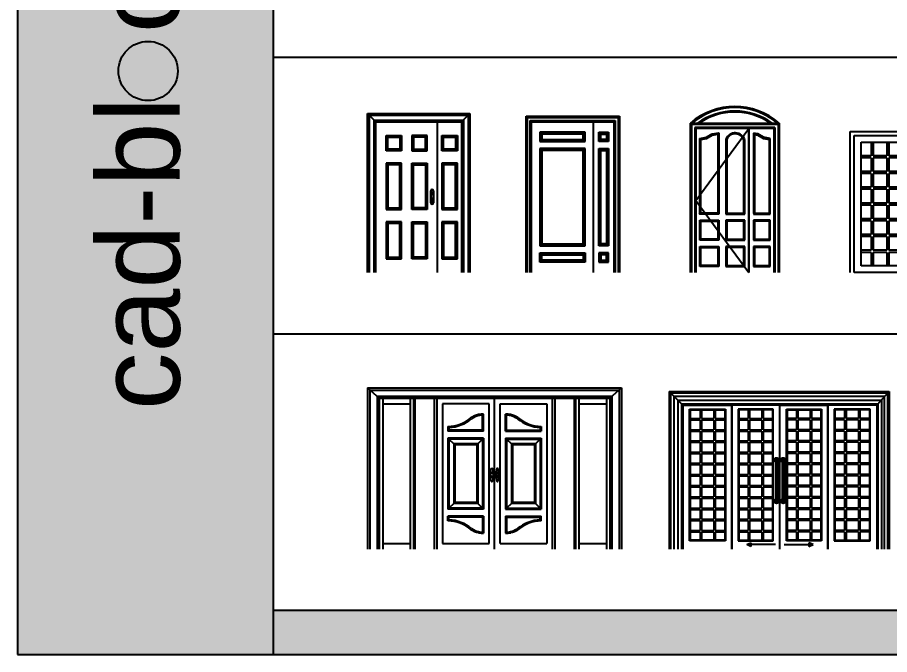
# Model space of a CAD drawing. Header units: millimetres. Extents: x 981 to 33574, y 16402 to 34985.
# Drawn here: x 981 to 13692, y 16402 to 25693 of the extents above; entities that cross this region are included whole.
import ezdxf

# ---------------------------------------------------------------- set-up
doc = ezdxf.new("R2010")
doc.units = ezdxf.units.MM
doc.layers.add('www.cad-blocks.net', color=7, linetype='Continuous')
doc.styles.get("Standard").update_dxf_attribs({"font": 'arial.ttf'})

# ---------------------------------------------------------------- blocks, each defined once
blk = doc.blocks.new('A$C145C34F6')
for p, q in [((0, 2320), (1490, 2320)), ((0, 0), (0, 2320)), ((0, 2320), (120, 2200)), ((20, 2300), (1470, 2300)), ((20, 0), (20, 2300)), ((25, 2295), (1465, 2295)), ((25, 0), (25, 2295)), ((1370, 2200), (1490, 2320)), ((1465, 2295), (1465, 0)), ((1470, 2300), (1470, 0)), ((1490, 2320), (1490, 0)), ((95, 2225), (1395, 2225)), ((95, 0), (95, 2225)), ((100, 2220), (1390, 2220)), ((100, 0), (100, 2220)), ((120, 2200), (1370, 2200)), ((120, 0), (120, 2200)), ((1020, 0), (1020, 2200)), ((1370, 2200), (1370, 0)), ((1390, 2220), (1390, 0)), ((1395, 2225), (1395, 0)), ((270, 2000), (295, 1975)), ((270, 2000), (495, 2000)), ((270, 1775), (270, 2000)), ((275, 1995), (490, 1995)), ((275, 1780), (275, 1995)), ((290, 1980), (475, 1980)), ((290, 1795), (290, 1980)), ((295, 1800), (295, 1975)), ((295, 1975), (470, 1975)), ((495, 2000), (470, 1975)), ((470, 1975), (470, 1800)), ((475, 1980), (475, 1795)), ((490, 1995), (490, 1780)), ((495, 2000), (495, 1775)), ((645, 2000), (670, 1975)), ((645, 2000), (645, 1775)), ((870, 2000), (645, 2000)), ((650, 1995), (650, 1780)), ((865, 1995), (650, 1995)), ((665, 1980), (665, 1795)), ((850, 1980), (665, 1980)), ((670, 1975), (670, 1800)), ((845, 1975), (670, 1975)), ((870, 2000), (845, 1975)), ((845, 1800), (845, 1975)), ((850, 1795), (850, 1980)), ((865, 1780), (865, 1995)), ((870, 1775), (870, 2000)), ((1083, 2000), (1108, 1975)), ((1083, 1775), (1083, 2000)), ((1083, 2000), (1308, 2000)), ((1088, 1780), (1088, 1995)), ((1088, 1995), (1303, 1995)), ((1103, 1795), (1103, 1980)), ((1103, 1980), (1288, 1980)), ((1108, 1800), (1108, 1975)), ((1108, 1975), (1283, 1975)), ((1308, 2000), (1283, 1975)), ((1283, 1975), (1283, 1800)), ((1288, 1980), (1288, 1795)), ((1303, 1995), (1303, 1780)), ((1308, 2000), (1308, 1775)), ((295, 1800), (270, 1775)), ((490, 1780), (275, 1780)), ((475, 1795), (290, 1795)), ((470, 1800), (295, 1800)), ((470, 1800), (495, 1775)), ((670, 1800), (645, 1775)), ((650, 1780), (865, 1780)), ((665, 1795), (850, 1795)), ((670, 1800), (845, 1800)), ((845, 1800), (870, 1775)), ((1108, 1800), (1083, 1775)), ((1303, 1780), (1088, 1780)), ((1288, 1795), (1103, 1795)), ((1283, 1800), (1108, 1800)), ((1283, 1800), (1308, 1775)), ((495, 1775), (270, 1775)), ((645, 1775), (870, 1775)), ((1308, 1775), (1083, 1775)), ((270, 1595), (295, 1570)), ((495, 1595), (270, 1595)), ((270, 1595), (270, 920)), ((490, 1590), (275, 1590)), ((275, 1590), (275, 925)), ((475, 1575), (290, 1575)), ((290, 1575), (290, 940)), ((295, 1570), (295, 945)), ((470, 1570), (295, 1570)), ((495, 1595), (470, 1570)), ((470, 945), (470, 1570)), ((475, 940), (475, 1575)), ((490, 925), (490, 1590)), ((495, 920), (495, 1595)), ((645, 920), (645, 1595)), ((645, 1595), (670, 1570)), ((645, 1595), (870, 1595)), ((650, 925), (650, 1590)), ((650, 1590), (865, 1590)), ((665, 940), (665, 1575)), ((665, 1575), (850, 1575)), ((670, 945), (670, 1570)), ((670, 1570), (845, 1570)), ((870, 1595), (845, 1570)), ((845, 1570), (845, 945)), ((850, 1575), (850, 940)), ((865, 1590), (865, 925)), ((870, 1595), (870, 920)), ((1083, 1595), (1083, 920)), ((1083, 1595), (1108, 1570)), ((1308, 1595), (1083, 1595)), ((1088, 1590), (1088, 925)), ((1303, 1590), (1088, 1590)), ((1103, 1575), (1103, 940)), ((1288, 1575), (1103, 1575)), ((1108, 1570), (1108, 945)), ((1283, 1570), (1108, 1570)), ((1308, 1595), (1283, 1570)), ((1283, 945), (1283, 1570)), ((1288, 940), (1288, 1575)), ((1303, 925), (1303, 1590)), ((1308, 920), (1308, 1595)), ((922, 1193), (917, 1193)), ((917, 1193), (917, 1016)), ((926, 1190), (920, 1190)), ((920, 1190), (920, 1019)), ((960, 1190), (954, 1190)), ((963, 1193), (958, 1193)), ((960, 1019), (960, 1190)), ((963, 1016), (963, 1193)), ((920, 1019), (926, 1019)), ((954, 1019), (960, 1019)), ((295, 945), (270, 920)), ((270, 920), (495, 920)), ((275, 925), (490, 925)), ((290, 940), (475, 940)), ((295, 945), (470, 945)), ((470, 945), (495, 920)), ((670, 945), (645, 920)), ((870, 920), (645, 920)), ((865, 925), (650, 925)), ((850, 940), (665, 940)), ((845, 945), (670, 945)), ((845, 945), (870, 920)), ((917, 1016), (922, 1016)), ((958, 1016), (963, 1016)), ((1108, 945), (1083, 920)), ((1083, 920), (1308, 920)), ((1088, 925), (1303, 925)), ((1103, 940), (1288, 940)), ((1108, 945), (1283, 945)), ((1283, 945), (1308, 920)), ((270, 740), (295, 715)), ((495, 740), (270, 740)), ((270, 740), (270, 200)), ((490, 735), (275, 735)), ((275, 735), (275, 205)), ((475, 720), (290, 720)), ((290, 720), (290, 220)), ((295, 715), (295, 225)), ((470, 715), (295, 715)), ((495, 740), (470, 715)), ((470, 225), (470, 715)), ((475, 220), (475, 720)), ((490, 205), (490, 735)), ((495, 200), (495, 740)), ((645, 200), (645, 740)), ((645, 740), (670, 715)), ((645, 740), (870, 740)), ((650, 205), (650, 735)), ((650, 735), (865, 735)), ((665, 220), (665, 720)), ((665, 720), (850, 720)), ((670, 225), (670, 715)), ((670, 715), (845, 715)), ((870, 740), (845, 715)), ((845, 715), (845, 225)), ((850, 720), (850, 220)), ((865, 735), (865, 205)), ((870, 740), (870, 200)), ((1083, 740), (1083, 200)), ((1083, 740), (1108, 715)), ((1308, 740), (1083, 740)), ((1088, 735), (1088, 205)), ((1303, 735), (1088, 735)), ((1103, 720), (1103, 220)), ((1288, 720), (1103, 720)), ((1108, 715), (1108, 225)), ((1283, 715), (1108, 715)), ((1308, 740), (1283, 715)), ((1283, 225), (1283, 715)), ((1288, 220), (1288, 720)), ((1303, 205), (1303, 735)), ((1308, 200), (1308, 740)), ((295, 225), (270, 200)), ((270, 200), (495, 200)), ((275, 205), (490, 205)), ((290, 220), (475, 220)), ((295, 225), (470, 225)), ((470, 225), (495, 200)), ((670, 225), (645, 200)), ((870, 200), (645, 200)), ((865, 205), (650, 205)), ((850, 220), (665, 220)), ((845, 225), (670, 225)), ((845, 225), (870, 200)), ((1108, 225), (1083, 200)), ((1083, 200), (1308, 200)), ((1088, 205), (1303, 205)), ((1103, 220), (1288, 220)), ((1108, 225), (1283, 225)), ((1283, 225), (1308, 200))]:
    blk.add_line(p, q)
for radius in [16.5, 13.5]:
    blk.add_circle((940, 1154), radius)
for centre, radius, start, end in [((940, 1193), 17.7, 0, 180), ((940, 1193), 14.7, 348.2182, 191.7818), ((940, 1016), 14.7, 168.2182, 11.7818), ((940, 1016), 17.7, 180, 0)]:
    blk.add_arc(centre, radius, start, end)
blk.add_ellipse((940, 1057), major_axis=(0, 34.4), ratio=0.424163)
blk.add_open_spline([(940, 1089), (940, 1089), (939, 1088), (939, 1088), (938, 1088), (937, 1088), (937, 1087), (936, 1086), (936, 1086), (934, 1084), (933, 1082), (932, 1078), (931, 1076), (930, 1071), (929, 1069), (929, 1063), (928, 1060), (928, 1055), (929, 1052), (929, 1046), (930, 1044), (931, 1039), (931, 1037), (933, 1033), (934, 1031), (935, 1029), (936, 1028), (937, 1027), (938, 1026), (939, 1026), (939, 1026), (940, 1026), (940, 1026), (941, 1026), (941, 1026), (942, 1026), (942, 1027), (943, 1027), (944, 1028), (945, 1029), (945, 1030), (947, 1032), (948, 1034), (949, 1038), (950, 1041), (951, 1047), (951, 1050), (952, 1056), (952, 1059), (951, 1065), (951, 1068), (950, 1073), (949, 1076), (948, 1081), (947, 1083), (945, 1085), (944, 1086), (943, 1087), (942, 1088), (941, 1088), (941, 1088), (940, 1088), (940, 1089), (940, 1089)], degree=3, knots=[0, 0, 0, 0, 0.130723, 0.130723, 0.261445, 0.261445, 0.392168, 0.392168, 0.52289, 0.52289, 0.781175, 0.781175, 1.03946, 1.03946, 1.297745, 1.297745, 1.55603, 1.55603, 1.814315, 1.814315, 2.072601, 2.072601, 2.330886, 2.330886, 2.589171, 2.589171, 2.765314, 2.765314, 2.941458, 2.941458, 3.074612, 3.074612, 3.207765, 3.207765, 3.340919, 3.340919, 3.474073, 3.474073, 3.607227, 3.607227, 3.74038, 3.74038, 4.019146, 4.019146, 4.297912, 4.297912, 4.576678, 4.576678, 4.855443, 4.855443, 5.134209, 5.134209, 5.412975, 5.412975, 5.69174, 5.69174, 5.87331, 5.87331, 6.05488, 6.05488, 6.189198, 6.189198, 6.283185, 6.283185, 6.283185, 6.283185])
blk = doc.blocks.new('A$C5C2B38C3')
for p, q in [((0, 0), (0, 2280)), ((0, 2280), (1360, 2280)), ((20, 0), (20, 2260)), ((20, 2260), (1340, 2260)), ((60, 0), (60, 2220)), ((60, 2220), (1300, 2220)), ((80, 0), (80, 2200)), ((80, 2200), (1280, 2200)), ((980, 2200), (980, 0)), ((1280, 2200), (1280, 0)), ((1300, 2220), (1300, 0)), ((1340, 2260), (1340, 0)), ((1360, 2280), (1360, 0)), ((860, 2050), (200, 2050)), ((200, 2050), (200, 1910)), ((860, 1910), (860, 2050)), ((1060, 1910), (1060, 2050)), ((1060, 2050), (1200, 2050)), ((1200, 2050), (1200, 1910)), ((200, 1910), (860, 1910)), ((840, 2030), (220, 2030)), ((230, 2020), (220, 2030)), ((220, 2030), (220, 1930)), ((230, 1940), (220, 1930)), ((220, 1930), (840, 1930)), ((830, 2020), (230, 2020)), ((230, 2020), (230, 1940)), ((230, 1940), (830, 1940)), ((830, 2020), (840, 2030)), ((830, 1940), (830, 2020)), ((830, 1940), (840, 1930)), ((840, 1930), (840, 2030)), ((1200, 1910), (1060, 1910)), ((1080, 2030), (1090, 2020)), ((1080, 1930), (1080, 2030)), ((1080, 2030), (1180, 2030)), ((1090, 1940), (1080, 1930)), ((1180, 1930), (1080, 1930)), ((1090, 1940), (1090, 2020)), ((1090, 2020), (1170, 2020)), ((1170, 1940), (1090, 1940)), ((1170, 2020), (1180, 2030)), ((1170, 2020), (1170, 1940)), ((1170, 1940), (1180, 1930)), ((1180, 2030), (1180, 1930)), ((200, 1810), (200, 390)), ((860, 1810), (200, 1810)), ((220, 1790), (220, 410)), ((840, 1790), (220, 1790)), ((230, 1780), (220, 1790)), ((230, 1780), (230, 420)), ((830, 1780), (230, 1780)), ((830, 1780), (840, 1790)), ((830, 420), (830, 1780)), ((840, 410), (840, 1790)), ((860, 390), (860, 1810)), ((1060, 390), (1060, 1810)), ((1060, 1810), (1200, 1810)), ((1080, 410), (1080, 1790)), ((1090, 1780), (1080, 1790)), ((1080, 1790), (1180, 1790)), ((1090, 420), (1090, 1780)), ((1090, 1780), (1170, 1780)), ((1170, 1780), (1180, 1790)), ((1170, 1780), (1170, 420)), ((1180, 1790), (1180, 410)), ((1200, 1810), (1200, 390)), ((200, 390), (860, 390)), ((230, 420), (220, 410)), ((220, 410), (840, 410)), ((230, 420), (830, 420)), ((830, 420), (840, 410)), ((1200, 390), (1060, 390)), ((1090, 420), (1080, 410)), ((1180, 410), (1080, 410)), ((1170, 420), (1090, 420)), ((1170, 420), (1180, 410)), ((200, 290), (860, 290)), ((200, 150), (200, 290)), ((220, 270), (840, 270)), ((230, 260), (220, 270)), ((220, 170), (220, 270)), ((230, 260), (830, 260)), ((230, 180), (230, 260)), ((830, 260), (840, 270)), ((830, 260), (830, 180)), ((840, 270), (840, 170)), ((860, 290), (860, 150)), ((1200, 290), (1060, 290)), ((1060, 290), (1060, 150)), ((1090, 260), (1080, 270)), ((1180, 270), (1080, 270)), ((1080, 270), (1080, 170)), ((1170, 260), (1090, 260)), ((1090, 260), (1090, 180)), ((1170, 260), (1180, 270)), ((1170, 180), (1170, 260)), ((1180, 170), (1180, 270)), ((1200, 150), (1200, 290)), ((860, 150), (200, 150)), ((230, 180), (220, 170)), ((840, 170), (220, 170)), ((830, 180), (230, 180)), ((830, 180), (840, 170)), ((1060, 150), (1200, 150)), ((1090, 180), (1080, 170)), ((1080, 170), (1180, 170)), ((1090, 180), (1170, 180)), ((1170, 180), (1180, 170))]:
    blk.add_line(p, q)
blk = doc.blocks.new('A$C4B9D7EF3')
for p, q in [((0, 2180), (0, 0)), ((0, 2180), (1296, 2180)), ((15, 2165), (15, 0)), ((15, 2165), (1281, 2165)), ((1281, 2165), (1281, 0)), ((1296, 2180), (1296, 0)), ((66, 2115), (66, 0)), ((1231, 2115), (66, 2115)), ((81, 2100), (81, 0)), ((81, 1050), (852, 2100)), ((1216, 2100), (81, 2100)), ((319, 2024), (417, 2038)), ((417, 2038), (403, 2017)), ((417, 2038), (417, 854)), ((852, 2100), (852, 0)), ((852, 0), (852, 2100)), ((1216, 2100), (1216, 0)), ((1231, 2115), (1231, 0)), ((139, 1954), (236, 1975)), ((139, 854), (139, 1954)), ((139, 1954), (153, 1940)), ((153, 1940), (236, 1954)), ((153, 868), (153, 1940)), ((236, 1975), (319, 2024)), ((236, 1954), (319, 2003)), ((319, 2003), (403, 2017)), ((403, 2017), (403, 868)), ((517, 1944), (517, 854)), ((531, 1941), (531, 868)), ((781, 868), (781, 1929)), ((794, 854), (794, 1931)), ((920, 2033), (920, 868)), ((985, 2024), (920, 2033)), ((920, 2033), (934, 2012)), ((934, 2012), (934, 868)), ((934, 2012), (985, 2003)), ((1068, 1975), (985, 2024)), ((985, 2003), (1068, 1954)), ((1166, 1954), (1068, 1975)), ((1068, 1954), (1152, 1940)), ((1152, 1940), (1166, 1954)), ((1152, 868), (1152, 1940)), ((1166, 854), (1166, 1954)), ((81, 1050), (852, 0)), ((131, 854), (145, 868)), ((131, 854), (145, 868)), ((417, 854), (139, 854)), ((139, 472), (139, 764)), ((139, 764), (417, 764)), ((403, 868), (153, 868)), ((417, 854), (403, 868)), ((403, 750), (417, 764)), ((417, 764), (417, 472)), ((517, 854), (531, 868)), ((517, 854), (794, 854)), ((794, 764), (517, 764)), ((517, 764), (517, 472)), ((531, 750), (517, 764)), ((531, 868), (781, 868)), ((794, 854), (781, 868)), ((794, 854), (781, 868)), ((781, 750), (794, 764)), ((794, 472), (794, 764)), ((920, 854), (934, 868)), ((920, 854), (1166, 854)), ((1166, 764), (920, 764)), ((920, 764), (920, 472)), ((934, 750), (920, 764)), ((934, 868), (1152, 868)), ((1158, 854), (1144, 868)), ((1158, 854), (1144, 868)), ((1144, 750), (1158, 764)), ((1152, 750), (1166, 764)), ((1166, 472), (1166, 764)), ((153, 486), (153, 750)), ((153, 750), (403, 750)), ((403, 750), (403, 486)), ((781, 750), (531, 750)), ((531, 750), (531, 486)), ((781, 486), (781, 750)), ((1152, 750), (934, 750)), ((934, 750), (934, 486)), ((1152, 486), (1152, 750)), ((139, 472), (153, 486)), ((139, 472), (153, 486)), ((417, 472), (139, 472)), ((139, 90), (139, 382)), ((139, 382), (417, 382)), ((153, 368), (139, 382)), ((403, 486), (153, 486)), ((403, 368), (417, 382)), ((417, 382), (417, 90)), ((517, 472), (531, 486)), ((517, 472), (794, 472)), ((517, 382), (517, 90)), ((794, 382), (517, 382)), ((531, 368), (517, 382)), ((531, 486), (781, 486)), ((781, 368), (794, 382)), ((794, 90), (794, 382)), ((920, 472), (934, 486)), ((920, 472), (1166, 472)), ((920, 382), (920, 90)), ((1166, 382), (920, 382)), ((934, 368), (920, 382)), ((934, 486), (1152, 486)), ((1166, 472), (1152, 486)), ((1166, 472), (1152, 486)), ((1152, 368), (1166, 382)), ((1166, 90), (1166, 382)), ((153, 104), (153, 368)), ((153, 368), (403, 368)), ((403, 368), (403, 104)), ((531, 368), (531, 104)), ((781, 368), (531, 368)), ((781, 104), (781, 368)), ((934, 368), (934, 104)), ((1152, 368), (934, 368)), ((1152, 104), (1152, 368)), ((417, 90), (139, 90)), ((403, 104), (153, 104)), ((517, 90), (531, 104)), ((517, 90), (794, 90)), ((531, 104), (781, 104)), ((920, 90), (934, 104)), ((920, 90), (1166, 90)), ((934, 104), (1152, 104)), ((1158, 90), (1144, 104)), ((1166, 90), (1152, 104))]:
    blk.add_line(p, q)
for centre, radius, start, end in [((648, 1429), 992, 49.2286, 130.7714), ((648, 1429), 977, 50.2596, 129.7404), ((648, 1429), 927, 54.1376, 125.8624), ((648, 1429), 912, 55.4626, 124.5374), ((654, 1891), 147, 15.9913, 158.9439), ((654, 1891), 133, 16.6532, 157.9747)]:
    blk.add_arc(centre, radius, start, end)
blk = doc.blocks.new('A$C50D1061F')
for p, q in [((0, 2350), (3700, 2350)), ((0, 2350), (0, 0)), ((0, 2350), (170, 2200)), ((30, 2320), (3666, 2320)), ((30, 2320), (30, 0)), ((3700, 2350), (3530, 2200)), ((3666, 2320), (3666, 0)), ((3700, 2350), (3700, 0)), ((140, 2230), (3560, 2230)), ((140, 2230), (140, 0)), ((170, 2200), (3530, 2200)), ((170, 2200), (170, 0)), ((220, 2200), (220, 0)), ((620, 2200), (620, 0)), ((670, 2200), (670, 0)), ((690, 2200), (690, 0)), ((970, 2200), (970, 0)), ((1010, 2200), (1010, 0)), ((1850, 0), (1850, 2200)), ((2690, 2200), (2690, 0)), ((2730, 2200), (2730, 0)), ((3010, 2200), (3010, 0)), ((3030, 2200), (3030, 0)), ((3080, 2200), (3080, 0)), ((3480, 2200), (3480, 0)), ((3530, 2200), (3530, 0)), ((3560, 2230), (3560, 0)), ((220, 2120), (620, 2120)), ((1090, 2120), (1090, 80)), ((1770, 2120), (1090, 2120)), ((1770, 80), (1770, 2120)), ((1930, 80), (1930, 2120)), ((1930, 2120), (2610, 2120)), ((2610, 2120), (2610, 80)), ((3080, 2120), (3480, 2120)), ((1675, 1735), (1675, 1954)), ((1690, 1720), (1690, 1970)), ((2010, 1720), (2010, 1970)), ((2025, 1735), (2025, 1954)), ((1170, 1789), (1170, 1720)), ((2530, 1789), (2530, 1720)), ((1690, 1720), (1170, 1720)), ((1185, 1774), (1185, 1735)), ((1675, 1735), (1185, 1735)), ((2010, 1720), (2530, 1720)), ((2025, 1735), (2515, 1735)), ((2515, 1774), (2515, 1735)), ((1170, 1620), (1170, 580)), ((1690, 1620), (1170, 1620)), ((1170, 1620), (1270, 1520)), ((1185, 1605), (1185, 595)), ((1675, 1605), (1185, 1605)), ((1255, 1535), (1255, 665)), ((1605, 1535), (1255, 1535)), ((1690, 1620), (1590, 1520)), ((1605, 1535), (1605, 665)), ((1675, 1605), (1675, 595)), ((1690, 1620), (1690, 580)), ((2010, 1620), (2010, 580)), ((2010, 1620), (2530, 1620)), ((2010, 1620), (2110, 1520)), ((2025, 1605), (2025, 595)), ((2025, 1605), (2515, 1605)), ((2095, 1535), (2095, 665)), ((2445, 1535), (2095, 1535)), ((2430, 1520), (2530, 1620)), ((2445, 1535), (2445, 665)), ((2515, 1605), (2515, 595)), ((2530, 1620), (2530, 580)), ((1270, 1520), (1270, 680)), ((1590, 1520), (1270, 1520)), ((1590, 1520), (1590, 680)), ((2110, 1520), (2110, 680)), ((2430, 1520), (2110, 1520)), ((2430, 1520), (2430, 680)), ((1270, 680), (1170, 580)), ((1605, 665), (1255, 665)), ((1590, 680), (1270, 680)), ((1590, 680), (1690, 580)), ((2110, 680), (2010, 580)), ((2445, 665), (2095, 665)), ((2430, 680), (2110, 680)), ((2430, 680), (2530, 580)), ((1690, 580), (1170, 580)), ((1675, 595), (1185, 595)), ((2010, 580), (2530, 580)), ((2025, 595), (2515, 595)), ((1690, 480), (1170, 480)), ((1170, 411), (1170, 480)), ((1675, 465), (1185, 465)), ((1185, 426), (1185, 465)), ((1675, 465), (1675, 246)), ((1690, 480), (1690, 230)), ((2010, 480), (2010, 230)), ((2010, 480), (2530, 480)), ((2025, 465), (2025, 246)), ((2025, 465), (2515, 465)), ((2515, 426), (2515, 465)), ((2530, 411), (2530, 480)), ((220, 80), (620, 80)), ((1090, 80), (1770, 80)), ((1930, 80), (2610, 80)), ((3080, 80), (3480, 80))]:
    blk.add_line(p, q)
for centre in [(1808, 1111), (1808, 1056), (1892, 1111), (1892, 1056)]:
    blk.add_circle(centre, 11.2)
for centre, radius, start, end in [((1162, 2321), 533, 270.9111, 310.0149), ((1710, 1583), 389, 104.006, 121.8963), ((1710, 1583), 374, 104.006, 121.8963), ((1698, 1601), 369, 91.2689, 102.9548), ((1698, 1601), 354, 93.7537, 102.9548), ((2002, 1601), 369, 77.0452, 88.7311), ((2002, 1601), 354, 77.0452, 86.2463), ((1990, 1583), 374, 58.1037, 75.994), ((1990, 1583), 389, 58.1037, 75.994), ((2538, 2321), 533, 229.9851, 269.0889), ((1162, 2321), 548, 272.456, 310.0149), ((2538, 2321), 548, 229.9851, 267.544), ((1162, -121), 533, 49.9851, 89.0889), ((1162, -121), 548, 49.9851, 87.544), ((2538, -121), 548, 92.456, 130.0149), ((2538, -121), 533, 90.9111, 130.0149), ((1710, 617), 389, 238.1037, 255.994), ((1710, 617), 374, 238.1037, 255.994), ((1990, 617), 374, 284.006, 301.8963), ((1990, 617), 389, 284.006, 301.8963), ((1698, 599), 369, 257.0452, 268.7311), ((1698, 599), 354, 257.0452, 266.2463), ((2002, 599), 369, 271.2689, 282.9548), ((2002, 599), 354, 273.7537, 282.9548)]:
    blk.add_arc(centre, radius, start, end)
blk.add_ellipse((1808, 1083), major_axis=(0, 102), ratio=0.200155)
at = {"extrusion": (0, 0, -1)}
blk.add_ellipse((1892, 1083), major_axis=(0, 102), ratio=0.200155, dxfattribs=at)
blk = doc.blocks.new('A$C786E64E9')
for p, q in [((0, 2300), (0, 0)), ((0, 2300), (3209, 2300)), ((200, 2100), (0, 2300)), ((3209, 2300), (3030, 2100)), ((3209, 2300), (3209, 0)), ((20, 2280), (20, 0)), ((20, 2280), (3190, 2280)), ((20, 1920), (20, 2280)), ((70, 2230), (70, 0)), ((70, 2230), (3140, 2230)), ((130, 2170), (130, 0)), ((130, 2170), (3100, 2170)), ((3100, 0), (3100, 2170)), ((3140, 0), (3140, 2230)), ((3190, 0), (3190, 2280)), ((180, 2120), (180, 0)), ((180, 2120), (3050, 2120)), ((200, 2100), (200, 0)), ((200, 2100), (915, 2100)), ((300, 120), (300, 2039)), ((300, 2039), (822, 2039)), ((822, 2039), (822, 120)), ((915, 2100), (915, 0)), ((915, 2100), (915, 0)), ((915, 0), (915, 2100)), ((1615, 2100), (915, 2100)), ((1008, 2039), (1008, 120)), ((1516, 2039), (1008, 2039)), ((1516, 120), (1516, 2039)), ((1615, 0), (1615, 2100)), ((1615, 0), (1615, 2100)), ((1615, 0), (1615, 2100)), ((1615, 0), (1615, 2100)), ((1615, 2100), (2315, 2100)), ((1714, 120), (1714, 2039)), ((1714, 2039), (2222, 2039)), ((2222, 2039), (2222, 120)), ((2315, 2100), (2315, 0)), ((2315, 2100), (2315, 0)), ((2315, 0), (2315, 2100)), ((3030, 2100), (2315, 2100)), ((2408, 2039), (2408, 120)), ((2930, 2039), (2408, 2039)), ((2930, 120), (2930, 2039)), ((3030, 2100), (3030, 0)), ((3050, 0), (3050, 2120)), ((308, 2032), (308, 128)), ((308, 2032), (814, 2032)), ((451, 2032), (451, 1904)), ((471, 2032), (471, 1904)), ((651, 2032), (651, 1904)), ((671, 2032), (671, 1904)), ((814, 2032), (814, 128)), ((1016, 2032), (1016, 128)), ((1509, 2032), (1016, 2032)), ((1152, 2032), (1152, 1904)), ((1172, 2032), (1172, 1904)), ((1352, 2032), (1352, 1904)), ((1372, 2032), (1372, 1904)), ((1509, 2032), (1509, 128)), ((1721, 2032), (1721, 128)), ((1721, 2032), (2214, 2032)), ((1858, 2032), (1858, 1904)), ((1878, 2032), (1878, 1904)), ((2058, 2032), (2058, 1904)), ((2078, 2032), (2078, 1904)), ((2214, 2032), (2214, 128)), ((2416, 2032), (2416, 128)), ((2922, 2032), (2416, 2032)), ((2559, 2032), (2559, 1904)), ((2579, 2032), (2579, 1904)), ((2759, 2032), (2759, 1904)), ((2779, 2032), (2779, 1904)), ((2922, 2032), (2922, 128)), ((308, 1904), (451, 1904)), ((308, 1884), (451, 1884)), ((451, 1884), (451, 1741)), ((471, 1904), (651, 1904)), ((471, 1884), (471, 1741)), ((471, 1884), (651, 1884)), ((651, 1884), (651, 1741)), ((671, 1904), (814, 1904)), ((671, 1884), (671, 1741)), ((671, 1884), (814, 1884)), ((1016, 1904), (1152, 1904)), ((1016, 1884), (1152, 1884)), ((1152, 1884), (1152, 1741)), ((1172, 1904), (1352, 1904)), ((1172, 1884), (1172, 1741)), ((1172, 1884), (1352, 1884)), ((1352, 1884), (1352, 1741)), ((1372, 1904), (1509, 1904)), ((1372, 1884), (1372, 1741)), ((1372, 1884), (1509, 1884)), ((1858, 1904), (1721, 1904)), ((1858, 1884), (1721, 1884)), ((1858, 1884), (1858, 1741)), ((2058, 1904), (1878, 1904)), ((1878, 1884), (1878, 1741)), ((2058, 1884), (1878, 1884)), ((2058, 1884), (2058, 1741)), ((2214, 1904), (2078, 1904)), ((2078, 1884), (2078, 1741)), ((2214, 1884), (2078, 1884)), ((2559, 1904), (2416, 1904)), ((2559, 1884), (2416, 1884)), ((2559, 1884), (2559, 1741)), ((2759, 1904), (2579, 1904)), ((2579, 1884), (2579, 1741)), ((2759, 1884), (2579, 1884)), ((2759, 1884), (2759, 1741)), ((2922, 1904), (2779, 1904)), ((2779, 1884), (2779, 1741)), ((2922, 1884), (2779, 1884)), ((308, 1741), (451, 1741)), ((308, 1721), (451, 1721)), ((451, 1721), (451, 1578)), ((471, 1741), (651, 1741)), ((471, 1721), (471, 1578)), ((471, 1721), (651, 1721)), ((651, 1721), (651, 1578)), ((671, 1741), (814, 1741)), ((671, 1721), (671, 1578)), ((671, 1721), (814, 1721)), ((1016, 1741), (1152, 1741)), ((1016, 1721), (1152, 1721)), ((1152, 1721), (1152, 1578)), ((1172, 1741), (1352, 1741)), ((1172, 1721), (1172, 1578)), ((1172, 1721), (1352, 1721)), ((1352, 1721), (1352, 1578)), ((1372, 1741), (1509, 1741)), ((1372, 1721), (1509, 1721)), ((1372, 1721), (1372, 1578)), ((1858, 1741), (1721, 1741)), ((1858, 1721), (1721, 1721)), ((1858, 1721), (1858, 1578)), ((2058, 1741), (1878, 1741)), ((1878, 1721), (1878, 1578)), ((2058, 1721), (1878, 1721)), ((2058, 1721), (2058, 1578)), ((2214, 1741), (2078, 1741)), ((2078, 1721), (2078, 1578)), ((2214, 1721), (2078, 1721)), ((2559, 1741), (2416, 1741)), ((2559, 1721), (2416, 1721)), ((2559, 1721), (2559, 1578)), ((2759, 1741), (2579, 1741)), ((2579, 1721), (2579, 1578)), ((2759, 1721), (2579, 1721)), ((2759, 1721), (2759, 1578)), ((2922, 1741), (2779, 1741)), ((2779, 1721), (2779, 1578)), ((2922, 1721), (2779, 1721)), ((308, 1578), (451, 1578)), ((308, 1558), (451, 1558)), ((451, 1558), (451, 1415)), ((471, 1578), (651, 1578)), ((471, 1558), (471, 1415)), ((471, 1558), (651, 1558)), ((651, 1558), (651, 1415)), ((671, 1578), (814, 1578)), ((671, 1558), (671, 1415)), ((671, 1558), (814, 1558)), ((1016, 1578), (1152, 1578)), ((1016, 1558), (1152, 1558)), ((1152, 1558), (1152, 1415)), ((1172, 1578), (1352, 1578)), ((1172, 1558), (1172, 1415)), ((1172, 1558), (1352, 1558)), ((1352, 1558), (1352, 1415)), ((1372, 1578), (1509, 1578)), ((1372, 1558), (1372, 1415)), ((1372, 1558), (1509, 1558)), ((1858, 1578), (1721, 1578)), ((1858, 1558), (1721, 1558)), ((1858, 1558), (1858, 1415)), ((2058, 1578), (1878, 1578)), ((1878, 1558), (1878, 1415)), ((2058, 1558), (1878, 1558)), ((2058, 1558), (2058, 1415)), ((2214, 1578), (2078, 1578)), ((2078, 1558), (2078, 1415)), ((2214, 1558), (2078, 1558)), ((2559, 1578), (2416, 1578)), ((2559, 1558), (2416, 1558)), ((2559, 1558), (2559, 1415)), ((2759, 1578), (2579, 1578)), ((2579, 1558), (2579, 1415)), ((2759, 1558), (2579, 1558)), ((2759, 1558), (2759, 1415)), ((2922, 1578), (2779, 1578)), ((2779, 1558), (2779, 1415)), ((2922, 1558), (2779, 1558)), ((308, 1415), (451, 1415)), ((471, 1415), (651, 1415)), ((671, 1415), (814, 1415)), ((1016, 1415), (1152, 1415)), ((1172, 1415), (1352, 1415)), ((1372, 1415), (1509, 1415)), ((1858, 1415), (1721, 1415)), ((2058, 1415), (1878, 1415)), ((2214, 1415), (2078, 1415)), ((2559, 1415), (2416, 1415)), ((2759, 1415), (2579, 1415)), ((2922, 1415), (2779, 1415)), ((308, 1395), (451, 1395)), ((451, 1395), (451, 1252)), ((471, 1395), (471, 1252)), ((471, 1395), (651, 1395)), ((651, 1395), (651, 1252)), ((671, 1395), (671, 1252)), ((671, 1395), (814, 1395)), ((1016, 1395), (1152, 1395)), ((1152, 1395), (1152, 1252)), ((1172, 1395), (1172, 1252)), ((1172, 1395), (1352, 1395)), ((1352, 1395), (1352, 1252)), ((1372, 1395), (1372, 1252)), ((1372, 1395), (1509, 1395)), ((1858, 1395), (1721, 1395)), ((1858, 1395), (1858, 1252)), ((1878, 1395), (1878, 1252)), ((2058, 1395), (1878, 1395)), ((2058, 1395), (2058, 1252)), ((2078, 1395), (2078, 1252)), ((2214, 1395), (2078, 1395)), ((2559, 1395), (2416, 1395)), ((2559, 1395), (2559, 1252)), ((2579, 1395), (2579, 1252)), ((2759, 1395), (2579, 1395)), ((2759, 1395), (2759, 1252)), ((2779, 1395), (2779, 1252)), ((2922, 1395), (2779, 1395)), ((308, 1252), (451, 1252)), ((308, 1232), (451, 1232)), ((451, 1232), (451, 1089)), ((471, 1252), (651, 1252)), ((471, 1232), (471, 1089)), ((471, 1232), (651, 1232)), ((651, 1232), (651, 1089)), ((671, 1252), (814, 1252)), ((671, 1232), (671, 1089)), ((671, 1232), (814, 1232)), ((1016, 1252), (1152, 1252)), ((1016, 1232), (1152, 1232)), ((1152, 1232), (1152, 1089)), ((1172, 1252), (1352, 1252)), ((1172, 1232), (1172, 1089)), ((1172, 1232), (1352, 1232)), ((1352, 1232), (1352, 1089)), ((1372, 1252), (1509, 1252)), ((1372, 1232), (1372, 1089)), ((1372, 1232), (1509, 1232)), ((1551, 1271), (1551, 729)), ((1556, 1271), (1556, 729)), ((1576, 1271), (1576, 729)), ((1581, 1271), (1581, 729)), ((1649, 1271), (1649, 729)), ((1654, 1271), (1654, 729)), ((1674, 1271), (1674, 729)), ((1679, 1271), (1679, 729)), ((1858, 1252), (1721, 1252)), ((1858, 1232), (1721, 1232)), ((1858, 1232), (1858, 1089)), ((2058, 1252), (1878, 1252)), ((1878, 1232), (1878, 1089)), ((2058, 1232), (1878, 1232)), ((2058, 1232), (2058, 1089)), ((2214, 1252), (2078, 1252)), ((2078, 1232), (2078, 1089)), ((2214, 1232), (2078, 1232)), ((2559, 1252), (2416, 1252)), ((2559, 1232), (2416, 1232)), ((2559, 1232), (2559, 1089)), ((2759, 1252), (2579, 1252)), ((2579, 1232), (2579, 1089)), ((2759, 1232), (2579, 1232)), ((2759, 1232), (2759, 1089)), ((2922, 1252), (2779, 1252)), ((2779, 1232), (2779, 1089)), ((2922, 1232), (2779, 1232)), ((308, 1089), (451, 1089)), ((308, 1069), (451, 1069)), ((451, 1069), (451, 926)), ((471, 1089), (651, 1089)), ((471, 1069), (651, 1069)), ((471, 1069), (471, 926)), ((651, 1069), (651, 926)), ((671, 1089), (814, 1089)), ((671, 1069), (814, 1069)), ((671, 1069), (671, 926)), ((1016, 1089), (1152, 1089)), ((1016, 1069), (1152, 1069)), ((1152, 1069), (1152, 926)), ((1172, 1089), (1352, 1089)), ((1172, 1069), (1172, 926)), ((1172, 1069), (1352, 1069)), ((1352, 1069), (1352, 926)), ((1372, 1089), (1509, 1089)), ((1372, 1069), (1509, 1069)), ((1372, 1069), (1372, 926)), ((1858, 1089), (1721, 1089)), ((1858, 1069), (1721, 1069)), ((1858, 1069), (1858, 926)), ((2058, 1089), (1878, 1089)), ((2058, 1069), (1878, 1069)), ((1878, 1069), (1878, 926)), ((2058, 1069), (2058, 926)), ((2214, 1089), (2078, 1089)), ((2214, 1069), (2078, 1069)), ((2078, 1069), (2078, 926)), ((2559, 1089), (2416, 1089)), ((2559, 1069), (2416, 1069)), ((2559, 1069), (2559, 926)), ((2759, 1089), (2579, 1089)), ((2579, 1069), (2579, 926)), ((2759, 1069), (2579, 1069)), ((2759, 1069), (2759, 926)), ((2922, 1089), (2779, 1089)), ((2779, 1069), (2779, 926)), ((2922, 1069), (2779, 1069)), ((308, 926), (451, 926)), ((308, 906), (451, 906)), ((451, 906), (451, 763)), ((471, 926), (651, 926)), ((471, 906), (471, 763)), ((471, 906), (651, 906)), ((651, 906), (651, 763)), ((671, 926), (814, 926)), ((671, 906), (671, 763)), ((671, 906), (814, 906)), ((1016, 926), (1152, 926)), ((1016, 906), (1152, 906)), ((1152, 906), (1152, 763)), ((1172, 926), (1352, 926)), ((1172, 906), (1172, 763)), ((1172, 906), (1352, 906)), ((1352, 906), (1352, 763)), ((1372, 926), (1509, 926)), ((1372, 906), (1372, 763)), ((1372, 906), (1509, 906)), ((1858, 926), (1721, 926)), ((1858, 906), (1721, 906)), ((1858, 906), (1858, 763)), ((2058, 926), (1878, 926)), ((1878, 906), (1878, 763)), ((2058, 906), (1878, 906)), ((2058, 906), (2058, 763)), ((2214, 926), (2078, 926)), ((2078, 906), (2078, 763)), ((2214, 906), (2078, 906)), ((2559, 926), (2416, 926)), ((2559, 906), (2416, 906)), ((2559, 906), (2559, 763)), ((2759, 926), (2579, 926)), ((2579, 906), (2579, 763)), ((2759, 906), (2579, 906)), ((2759, 906), (2759, 763)), ((2922, 926), (2779, 926)), ((2779, 906), (2779, 763)), ((2922, 906), (2779, 906)), ((308, 763), (451, 763)), ((471, 763), (651, 763)), ((671, 763), (814, 763)), ((1016, 763), (1152, 763)), ((1172, 763), (1352, 763)), ((1372, 763), (1509, 763)), ((1858, 763), (1721, 763)), ((2058, 763), (1878, 763)), ((2214, 763), (2078, 763)), ((2559, 763), (2416, 763)), ((2759, 763), (2579, 763)), ((2922, 763), (2779, 763)), ((308, 743), (451, 743)), ((451, 743), (451, 599)), ((471, 743), (651, 743)), ((471, 743), (471, 599)), ((651, 743), (651, 599)), ((671, 743), (814, 743)), ((671, 743), (671, 599)), ((1016, 743), (1152, 743)), ((1152, 743), (1152, 599)), ((1172, 743), (1172, 599)), ((1172, 743), (1352, 743)), ((1352, 743), (1352, 599)), ((1372, 743), (1509, 743)), ((1372, 743), (1372, 599)), ((1858, 743), (1721, 743)), ((1858, 743), (1858, 599)), ((2058, 743), (1878, 743)), ((1878, 743), (1878, 599)), ((2058, 743), (2058, 599)), ((2214, 743), (2078, 743)), ((2078, 743), (2078, 599)), ((2559, 743), (2416, 743)), ((2559, 743), (2559, 599)), ((2579, 743), (2579, 599)), ((2759, 743), (2579, 743)), ((2759, 743), (2759, 599)), ((2779, 743), (2779, 599)), ((2922, 743), (2779, 743)), ((308, 599), (451, 599)), ((308, 579), (451, 579)), ((451, 579), (451, 436)), ((471, 599), (651, 599)), ((471, 579), (471, 436)), ((471, 579), (651, 579)), ((651, 579), (651, 436)), ((671, 599), (814, 599)), ((671, 579), (671, 436)), ((671, 579), (814, 579)), ((1016, 599), (1152, 599)), ((1016, 579), (1152, 579)), ((1152, 579), (1152, 436)), ((1172, 599), (1352, 599)), ((1172, 579), (1172, 436)), ((1172, 579), (1352, 579)), ((1352, 579), (1352, 436)), ((1372, 599), (1509, 599)), ((1372, 579), (1509, 579)), ((1372, 579), (1372, 436)), ((1858, 599), (1721, 599)), ((1858, 579), (1721, 579)), ((1858, 579), (1858, 436)), ((2058, 599), (1878, 599)), ((1878, 579), (1878, 436)), ((2058, 579), (1878, 579)), ((2058, 579), (2058, 436)), ((2214, 599), (2078, 599)), ((2078, 579), (2078, 436)), ((2214, 579), (2078, 579)), ((2559, 599), (2416, 599)), ((2559, 579), (2416, 579)), ((2559, 579), (2559, 436)), ((2759, 599), (2579, 599)), ((2579, 579), (2579, 436)), ((2759, 579), (2579, 579)), ((2759, 579), (2759, 436)), ((2922, 599), (2779, 599)), ((2779, 579), (2779, 436)), ((2922, 579), (2779, 579)), ((308, 436), (451, 436)), ((308, 416), (451, 416)), ((451, 416), (451, 272)), ((471, 436), (651, 436)), ((471, 416), (471, 272)), ((471, 416), (651, 416)), ((651, 416), (651, 272)), ((671, 436), (814, 436)), ((671, 416), (671, 272)), ((671, 416), (814, 416)), ((1016, 436), (1152, 436)), ((1016, 416), (1152, 416)), ((1152, 416), (1152, 272)), ((1172, 436), (1352, 436)), ((1172, 416), (1172, 272)), ((1172, 416), (1352, 416)), ((1352, 416), (1352, 272)), ((1372, 436), (1509, 436)), ((1372, 416), (1372, 272)), ((1372, 416), (1509, 416)), ((1858, 436), (1721, 436)), ((1858, 416), (1721, 416)), ((1858, 416), (1858, 272)), ((2058, 436), (1878, 436)), ((1878, 416), (1878, 272)), ((2058, 416), (1878, 416)), ((2058, 416), (2058, 272)), ((2214, 436), (2078, 436)), ((2078, 416), (2078, 272)), ((2214, 416), (2078, 416)), ((2559, 436), (2416, 436)), ((2559, 416), (2416, 416)), ((2559, 416), (2559, 272)), ((2759, 436), (2579, 436)), ((2579, 416), (2579, 272)), ((2759, 416), (2579, 416)), ((2759, 416), (2759, 272)), ((2922, 436), (2779, 436)), ((2779, 416), (2779, 272)), ((2922, 416), (2779, 416)), ((308, 272), (451, 272)), ((471, 272), (651, 272)), ((671, 272), (814, 272)), ((1016, 272), (1152, 272)), ((1172, 272), (1352, 272)), ((1372, 272), (1509, 272)), ((1858, 272), (1721, 272)), ((2058, 272), (1878, 272)), ((2214, 272), (2078, 272)), ((2559, 272), (2416, 272)), ((2759, 272), (2579, 272)), ((2922, 272), (2779, 272)), ((308, 252), (451, 252)), ((814, 128), (308, 128)), ((451, 252), (451, 128)), ((471, 252), (471, 128)), ((471, 252), (651, 252)), ((651, 252), (651, 128)), ((671, 252), (671, 128)), ((671, 252), (814, 252)), ((1016, 252), (1152, 252)), ((1016, 128), (1509, 128)), ((1152, 252), (1152, 128)), ((1172, 252), (1352, 252)), ((1172, 252), (1172, 128)), ((1352, 252), (1352, 128)), ((1372, 252), (1509, 252)), ((1372, 252), (1372, 128)), ((1858, 252), (1721, 252)), ((2214, 128), (1721, 128)), ((1858, 252), (1858, 128)), ((2058, 252), (1878, 252)), ((1878, 252), (1878, 128)), ((2058, 252), (2058, 128)), ((2078, 252), (2078, 128)), ((2214, 252), (2078, 252)), ((2559, 252), (2416, 252)), ((2416, 128), (2922, 128)), ((2559, 252), (2559, 128)), ((2759, 252), (2579, 252)), ((2579, 252), (2579, 128)), ((2759, 252), (2759, 128)), ((2779, 252), (2779, 128)), ((2922, 252), (2779, 252)), ((822, 120), (300, 120)), ((1008, 120), (1516, 120)), ((1132, 66), (1192, 89)), ((1192, 37), (1132, 66)), ((1552, 67), (1180, 67)), ((1192, 89), (1192, 37)), ((1678, 67), (2050, 67)), ((2222, 120), (1714, 120)), ((2098, 66), (2038, 89)), ((2038, 89), (2038, 37)), ((2038, 37), (2098, 66)), ((2408, 120), (2930, 120))]:
    blk.add_line(p, q)
for centre, radius in [((1566, 1300), 32.9), ((1566, 1300), 28.5), ((1566, 1300), 9.28), ((1664, 1300), 32.9), ((1664, 1300), 28.5), ((1664, 1300), 9.28), ((1566, 700), 32.9), ((1566, 700), 28.5), ((1566, 700), 9.28), ((1664, 700), 32.9), ((1664, 700), 28.5), ((1664, 700), 9.28)]:
    blk.add_circle(centre, radius)
for points in [[(1192, 89), (1132, 66), (1192, 37)], [(2038, 89), (2098, 66), (2038, 37)]]:
    blk.add_solid(points)
blk = doc.blocks.new('A$C1ED041ED')
for p, q in [((0, 0), (0, 2060)), ((0, 2060), (1620, 2060)), ((1620, 2060), (1620, 0)), ((60, 0), (60, 2000)), ((60, 2000), (810, 2000)), ((810, 2000), (810, 0)), ((1560, 2000), (810, 2000)), ((810, 2000), (810, 0)), ((1560, 0), (1560, 2000)), ((160, 100), (160, 1900)), ((160, 1900), (710, 1900)), ((305, 1900), (305, 1705)), ((335, 1900), (335, 1705)), ((535, 1900), (535, 1705)), ((565, 1900), (565, 1705)), ((710, 1900), (710, 100)), ((1460, 1900), (910, 1900)), ((910, 1900), (910, 100)), ((1055, 1900), (1055, 1705)), ((1085, 1900), (1085, 1705)), ((1285, 1900), (1285, 1705)), ((1315, 1900), (1315, 1705)), ((1460, 100), (1460, 1900)), ((305, 1705), (160, 1705)), ((305, 1675), (160, 1675)), ((305, 1675), (305, 1475)), ((535, 1705), (335, 1705)), ((335, 1675), (335, 1475)), ((535, 1675), (335, 1675)), ((535, 1675), (535, 1475)), ((710, 1705), (565, 1705)), ((565, 1675), (565, 1475)), ((710, 1675), (565, 1675)), ((910, 1705), (1055, 1705)), ((910, 1675), (1055, 1675)), ((1055, 1675), (1055, 1475)), ((1085, 1705), (1285, 1705)), ((1085, 1675), (1085, 1475)), ((1085, 1675), (1285, 1675)), ((1285, 1675), (1285, 1475)), ((1315, 1705), (1460, 1705)), ((1315, 1675), (1315, 1475)), ((1315, 1675), (1460, 1675)), ((305, 1475), (160, 1475)), ((305, 1445), (160, 1445)), ((305, 1445), (305, 1245)), ((535, 1475), (335, 1475)), ((535, 1445), (335, 1445)), ((335, 1445), (335, 1245)), ((535, 1445), (535, 1245)), ((710, 1475), (565, 1475)), ((565, 1445), (565, 1245)), ((710, 1445), (565, 1445)), ((709, 1475), (710, 1476)), ((911, 1475), (910, 1476)), ((910, 1475), (1055, 1475)), ((910, 1445), (1055, 1445)), ((1055, 1445), (1055, 1245)), ((1085, 1475), (1285, 1475)), ((1085, 1445), (1285, 1445)), ((1085, 1445), (1085, 1245)), ((1285, 1445), (1285, 1245)), ((1315, 1475), (1460, 1475)), ((1315, 1445), (1315, 1245)), ((1315, 1445), (1460, 1445)), ((305, 1245), (160, 1245)), ((305, 1215), (160, 1215)), ((305, 1215), (305, 1015)), ((535, 1245), (335, 1245)), ((335, 1215), (335, 1015)), ((535, 1215), (335, 1215)), ((535, 1215), (535, 1015)), ((710, 1245), (565, 1245)), ((565, 1215), (565, 1015)), ((710, 1215), (565, 1215)), ((910, 1245), (1055, 1245)), ((910, 1215), (1055, 1215)), ((1055, 1215), (1055, 1015)), ((1085, 1245), (1285, 1245)), ((1085, 1215), (1085, 1015)), ((1085, 1215), (1285, 1215)), ((1285, 1215), (1285, 1015)), ((1315, 1245), (1460, 1245)), ((1315, 1215), (1315, 1015)), ((1315, 1215), (1460, 1215)), ((305, 1015), (160, 1015)), ((305, 985), (160, 985)), ((305, 985), (305, 785)), ((535, 1015), (335, 1015)), ((535, 985), (335, 985)), ((335, 985), (335, 785)), ((535, 985), (535, 785)), ((710, 1015), (565, 1015)), ((710, 985), (565, 985)), ((565, 985), (565, 785)), ((910, 1015), (1055, 1015)), ((910, 985), (1055, 985)), ((1055, 985), (1055, 785)), ((1085, 1015), (1285, 1015)), ((1085, 985), (1285, 985)), ((1085, 985), (1085, 785)), ((1285, 985), (1285, 785)), ((1315, 1015), (1460, 1015)), ((1315, 985), (1460, 985)), ((1315, 985), (1315, 785)), ((305, 785), (160, 785)), ((535, 785), (335, 785)), ((710, 785), (565, 785)), ((910, 785), (1055, 785)), ((1085, 785), (1285, 785)), ((1315, 785), (1460, 785)), ((305, 755), (160, 755)), ((305, 755), (305, 555)), ((535, 755), (335, 755)), ((335, 755), (335, 555)), ((535, 755), (535, 555)), ((565, 755), (565, 555)), ((710, 755), (565, 755)), ((910, 755), (1055, 755)), ((1055, 755), (1055, 555)), ((1085, 755), (1285, 755)), ((1085, 755), (1085, 555)), ((1285, 755), (1285, 555)), ((1315, 755), (1315, 555)), ((1315, 755), (1460, 755)), ((305, 555), (160, 555)), ((305, 525), (160, 525)), ((305, 525), (305, 325)), ((535, 555), (335, 555)), ((535, 525), (335, 525)), ((335, 525), (335, 325)), ((535, 525), (535, 325)), ((710, 555), (565, 555)), ((710, 525), (565, 525)), ((565, 525), (565, 325)), ((910, 555), (1055, 555)), ((910, 525), (1055, 525)), ((1055, 525), (1055, 325)), ((1085, 555), (1285, 555)), ((1085, 525), (1285, 525)), ((1085, 525), (1085, 325)), ((1285, 525), (1285, 325)), ((1315, 555), (1460, 555)), ((1315, 525), (1460, 525)), ((1315, 525), (1315, 325)), ((305, 325), (160, 325)), ((305, 295), (160, 295)), ((305, 295), (305, 100)), ((535, 325), (335, 325)), ((535, 295), (335, 295)), ((335, 295), (335, 100)), ((535, 295), (535, 100)), ((710, 325), (565, 325)), ((710, 295), (565, 295)), ((565, 295), (565, 100)), ((910, 325), (1055, 325)), ((910, 295), (1055, 295)), ((1055, 295), (1055, 100)), ((1085, 325), (1285, 325)), ((1085, 295), (1285, 295)), ((1085, 295), (1085, 100)), ((1285, 295), (1285, 100)), ((1315, 325), (1460, 325)), ((1315, 295), (1460, 295)), ((1315, 295), (1315, 100)), ((710, 100), (160, 100)), ((910, 100), (1460, 100)), ((810, 0), (60, 0)), ((810, 0), (1560, 0))]:
    blk.add_line(p, q)
blk = doc.blocks.new('FORMAT')
at = {"true_color": 0x444444}
blk.add_hatch(color=250, dxfattribs=at).paths.add_polyline_path([(4710, 34985), (981, 34985), (981, 16402), (4710, 16402)])
at = {"true_color": 0x546d8e}
blk.add_hatch(color=155, dxfattribs=at).paths.add_polyline_path([(2453, 24912, 1), (3317, 24912, 1)])
h = blk.add_hatch(color=155, dxfattribs=at)
h.set_gradient(color1=(68, 68, 68), color2=(84, 109, 142), tint=1)
h.paths.add_polyline_path([(4710, 17048), (4710, 16402), (33574, 16402), (33574, 17048)])
at = {"color": 250, "true_color": 0x444444}
for p, q in [((981, 34985), (981, 16402)), ((4710, 34985), (4710, 16402)), ((981, 16402), (4710, 16402))]:
    blk.add_line(p, q, dxfattribs=at)
blk.add_line((4710, 34985), (4710, 16402))
at = {"color": 155, "true_color": 0x546d8e}
for p, q in [((4710, 25112), (33574, 25112)), ((4710, 21080), (33574, 21080)), ((4710, 17048), (33574, 17048)), ((4710, 16402), (33574, 16402))]:
    blk.add_line(p, q, dxfattribs=at)
blk.add_circle((2885, 24912), 432, dxfattribs=at)
at = {"insert": (2147, 19968), "char_height": 1200, "attachment_point": 1, "rotation": 90}
blk.add_mtext_dynamic_manual_height_columns('{\\C255;\\c16777215;cad-bl  cks net}', width=19116.44, gutter_width=12.5, heights=[0], dxfattribs=at)

msp = doc.modelspace()

# ---------------------------------------------------------------- block references
for name, p in [('A$C4B9D7EF3', (10788, 21972)), ('A$C145C34F6', (6085, 21972)), ('A$C5C2B38C3', (8394, 21972)), ('A$C1ED041ED', (13117, 21972)), ('A$C50D1061F', (6085, 17940)), ('A$C786E64E9', (10478, 17940))]:
    msp.add_blockref(name, p)
at = {"layer": 'www.cad-blocks.net'}
msp.add_blockref('FORMAT', (0, 0), dxfattribs=at)

doc.saveas('drawing.dxf')
